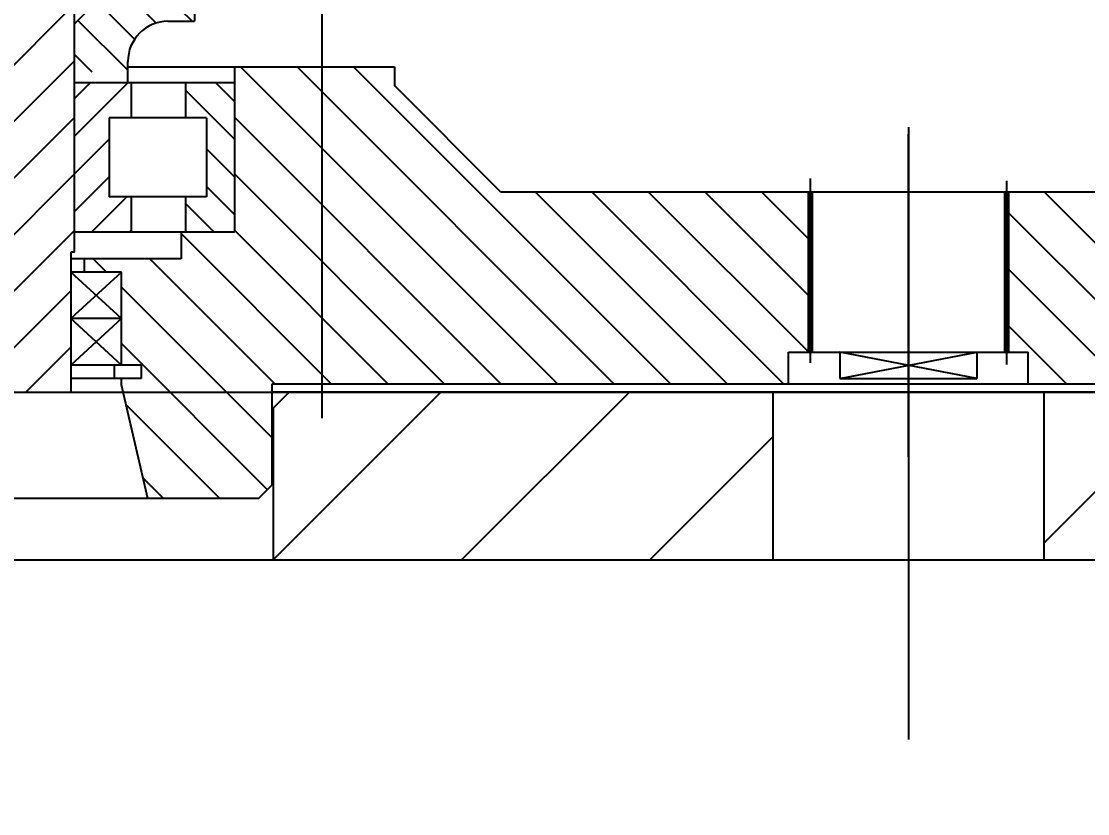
# Model space of a CAD drawing. Header units: millimetres. Extents: x 0 to 42000, y 0 to 29700.
# Drawn here: x 13720.9 to 14120.9, y 11595.3 to 11892.5 of the extents above; entities that cross this region are included whole.
import ezdxf

# ---------------------------------------------------------------- set-up
doc = ezdxf.new("R2010")
doc.units = ezdxf.units.MM
doc.header["$LTSCALE"] = 1000
doc.linetypes.add('G', pattern=[2, 1.25, -0.25, 0.25, -0.25])
doc.linetypes.add('K', pattern=[2.5, 1.25, -0.25, 0.25, -0.25, 0.25, -0.25])
for name, color, linetype in [('01', 7, 'Continuous'), ('02', 1, 'Continuous'), ('05', 142, 'G'), ('07', 6, 'K'), ('08', 1, 'Continuous'), ('11', 3, 'Continuous')]:
    doc.layers.add(name, color=color, linetype=linetype)
doc.styles.get("Standard").update_dxf_attribs({"font": 'isocp', "width": 0.707, "bigfont": 'intecad.shx'})
doc.dimstyles.new('INTE', dxfattribs={"dimscale": 100, "dimtxt": 3.5, "dimasz": 3, "dimexe": 3, "dimexo": 0, "dimgap": 1, "dimtad": 1, "dimdec": 0, "dimdsep": 46, "dimtxsty": 'Standard', "dimcen": 0, "dimclrd": 1, "dimclre": 1, "dimclrt": 3, "dimaunit": 1, "dimadec": 0, "dimazin": 0, "dimtfac": 1, "dimtdec": 0, "dimtmove": 0, "dimatfit": 0, "dimfxl": 1, "dimarcsym": 0})
pattern_1 = [(135, (4698.081268292802, -304.5716036812109), (-7.071067811865476, -7.071067811865475), [])]

# ---------------------------------------------------------------- blocks, each defined once
blk = doc.blocks.new('01001')
at = {"layer": '02'}
h = blk.add_hatch(dxfattribs=at)
h.set_pattern_fill('_USER', color=256, scale=20, angle=45, style=0, pattern_type=0)
h.set_pattern_definition([(45, (4698.081268292802, -712.9915346404514), (-14.14213562373095, 14.14213562373095), [])])
h.paths.add_polyline_path([(9121.285261810492, 3051.105072075105), (9067.70000355169, 3079.457599658791), (9067.235261810492, 3079.457599658791), (9067.235261810492, 3078.457599658789), (9047.860261810492, 3078.45759965879), (9047.860261810494, 2855.907421699933), (9112.735261810492, 2839.03723684441), (9112.735261810492, 2899.457599658787, -0.289261294317525), (9121.285261810492, 2913.000032970419)])
h.paths.add_polyline_path([(9112.860261810492, 3094.457599658789), (9090.860261810492, 3094.457599658788), (9090.860261810492, 3067.20326175943), (9121.285261810493, 3051.105072075106), (9121.285261810492, 3065.975412336253, -0.2867567683141176), (9112.860261810494, 3079.457599658789)])
h.paths.add_polyline_path([(9090.860261810492, 3094.457599658789), (9078.617061609752, 3094.457599658789), (9078.617061609752, 3090.457599658789), (9071.617061609752, 3090.457599658788), (9071.617061609752, 3094.457599658788), (9067.235261810492, 3094.457599658789), (9067.235261810492, 3079.703499435424), (9090.860261810494, 3067.20326175943)])
h.paths.add_polyline_path([(9112.735261810492, 2839.03723684441), (9047.860261810492, 2855.907421699933), (9047.860261810492, 2728.45759965879), (9034.580261810494, 2728.45759965879), (9034.580261810494, 2678.45759965879), (9058.485261810494, 2678.45759965879), (9058.485261810492, 2659.45759965879), (9112.735261810492, 2659.45759965879)])
h.paths.add_polyline_path([(9008.580261810494, 2728.45759965879), (8976.510261810494, 2728.45759965879), (8976.510261810494, 2678.457599658788), (9008.580261810494, 2678.45759965879)])
h.paths.add_polyline_path([(10427.86026181049, 3062.309830953774), (10354.43526181049, 3033.348146779909), (10354.43526181049, 2951.094088121154), (10427.86026181049, 2943.078959105712)])
h.paths.add_polyline_path([(10384.86026181049, 3063.189255898038), (10376.86026181035, 3068.206836634586), (10376.86026181035, 3073.371388236978), (10374.86026181032, 3073.371388236979), (10374.86026181032, 3094.457599658789), (10372.86026181049, 3094.457599658789), (10372.86026181049, 3089.45759965879), (10365.86026181049, 3089.45759965879), (10365.86026181049, 3094.457599658789), (10362.86026181049, 3094.457599658789), (10362.86026181049, 3079.457599658789, -0.2867567683141442), (10354.43526181049, 3065.975412336252), (10354.43526181049, 3033.348146779909), (10384.86026181049, 3045.34895360306)])
h.paths.add_polyline_path([(10427.86026181049, 3078.457599658789), (10408.48526181049, 3078.45759965879), (10408.48526181049, 3094.457599658789), (10394.86026181059, 3094.45759965879), (10394.86026181059, 3073.371388236978), (10392.86026181056, 3073.371388236978), (10392.86026181056, 3068.206836634586), (10384.86026181049, 3063.189255898023), (10384.86026181049, 3045.348953603059), (10427.86026181049, 3062.309830953774)])
h.paths.add_polyline_path([(10427.86026181049, 2943.078959105711), (10354.43526181049, 2951.094088121154), (10354.43526181049, 2913.000032970421, -0.2892612943175812), (10362.98526181049, 2899.457599658788), (10362.98526181049, 2812.420287349652), (10427.86026181049, 2805.665642016207)])
h.paths.add_polyline_path([(10427.86026181049, 2805.665642016207), (10362.98526181049, 2812.420287349651), (10362.98526181049, 2685.87538590358), (10417.31026181049, 2674.478315774517), (10417.31026181049, 2678.457599658789), (10441.14026181049, 2678.457599658787), (10441.14026181049, 2728.457599658788), (10435.89026181018, 2728.457599658788), (10427.86026181049, 2728.45759965879)])
h.paths.add_polyline_path([(10417.31026181049, 2674.478315774516), (10362.98526181049, 2685.87538590358), (10362.98526181049, 2659.457599658789), (10417.31026181049, 2659.457599658789)])
h.paths.add_polyline_path([(10499.21026181049, 2728.45759965879), (10467.14026181049, 2728.45759965879), (10467.14026181049, 2678.457599658789), (10499.21026181049, 2678.45759965879)])
h.paths.add_polyline_path([(10387.40644456204, 2982.288218733184), (10402.57744367787, 2982.288218733184), (10402.57744367787, 3001.980526425493), (10387.40644456204, 3001.980526425493)], flags=24)
at = {"layer": '02', "linetype": 'Continuous'}
h = blk.add_hatch(dxfattribs=at)
h.set_pattern_fill('_USER', color=1, scale=15, angle=45, style=0, pattern_type=0)
h.set_pattern_definition([(45, (4698.081268292802, -304.5716036812109), (-10.60660171779821, 10.60660171779821), [])])
h.paths.add_polyline_path([(9310.530261810494, 2942.957599663723), (9298.030261810494, 2942.957599663708), (9298.030261810494, 2937.957599663907, -0.4142135623729884), (9293.030261810494, 2932.957599663909), (9290.950682277176, 2932.957599663909), (9289.912424871283, 2932.957599663909), (9264.643795918417, 2899.894006511444, -0.2339646167332743), (9256.691888091667, 2895.957599663602), (9249.860261810496, 2895.957599663602, 0.4142135623731128), (9219.860261810492, 2865.957599663602), (9219.860261810492, 2810.957599658629, 0.414213562373094), (9249.860261810492, 2780.957599658629), (9299.92534664064, 2780.957599658629), (9299.92534664064, 2788.957599658626), (9310.530261810494, 2788.957599658626)])
h.paths.add_polyline_path([(9440.530261810494, 2788.957599658626), (9451.373612900457, 2788.957599658625), (9451.373612900457, 2780.957599658627), (9487.860261810492, 2780.957599658628, -0.4142135623730951), (9507.860261810492, 2760.957599658628), (9507.860261810492, 2670.957599658628), (9509.260261810492, 2670.957599658628), (9509.260261810492, 2618.457599658786), (9578.425261810495, 2618.457599658786), (9578.425261810495, 2825.45759965879), (9572.360261810492, 2825.45759965879), (9572.360261810494, 2848.457599658791), (9549.860261810492, 2848.457599658791), (9549.860261810492, 2860.457599658789), (9544.860261810492, 2860.45759965879), (9544.860261810492, 2865.457599658789), (9549.860261810494, 2865.457599658789), (9549.860261810496, 2880.031752290633), (9533.934414437517, 2895.957599663609), (9494.368635534373, 2895.957599658626, -0.2339646167567582), (9486.416727706586, 2899.894006506177), (9461.148098749705, 2932.957599663909), (9458.922506986324, 2932.957599663909), (9458.030261810503, 2932.957599663907, -0.414213562373681), (9453.030261810494, 2937.957599663907), (9453.030261810494, 2942.957599663707), (9440.530261810494, 2942.957599663722)])
h.paths.add_polyline_path([(10035.19026181049, 2942.95759966372), (10022.69026181049, 2942.957599663706), (10022.69026181049, 2937.957599663907, -0.414213562373681), (10017.69026181048, 2932.957599663907), (10016.79801663466, 2932.957599663909), (10014.57242487128, 2932.957599663909), (9989.303795914355, 2899.819853889524, -0.233964616721668), (9981.351888087873, 2895.883447042031), (9941.786109183471, 2895.883447042034), (9925.860261810489, 2879.957599669057), (9925.860261810492, 2865.457599658789), (9930.860261810492, 2865.457599658789), (9930.860261810492, 2860.457599658789), (9925.860261810492, 2860.457599658789), (9925.860261810492, 2848.457599658791), (9903.360261810494, 2848.45759965879), (9903.360261810492, 2825.45759965879), (9897.295261810494, 2825.457599658789), (9897.295261810494, 2618.457599658786), (9966.460261810495, 2618.457599658787), (9966.460261810495, 2670.957599658628), (9967.860261810492, 2670.957599658628), (9967.860261810492, 2760.957599658628, -0.3892033906095524), (9986.139620635447, 2780.883447042032), (10024.34691072053, 2780.883447042033), (10024.34691072053, 2788.883447042031), (10035.19026181049, 2788.883447042031)])
h.paths.add_polyline_path([(10255.86026181049, 2865.883447047007, 0.4142135623731128), (10225.86026181049, 2895.883447047007), (10219.02863552932, 2895.883447047006, -0.2339646167216768), (10211.07672770284, 2899.819853894501), (10185.8080987497, 2932.957599663909), (10184.76984134381, 2932.957599663909), (10183.58250698632, 2932.957599663909), (10182.6902618105, 2932.957599663907, -0.414213562373681), (10177.69026181049, 2937.957599663907), (10177.69026181049, 2942.957599663705), (10165.19026181049, 2942.95759966372), (10165.19026181049, 2788.883447042031), (10175.79517698035, 2788.883447042031), (10175.79517698035, 2780.883447042033), (10225.86026181049, 2780.883447042033, 0.414213562373094), (10255.86026181049, 2810.883447042033)])
at = {"layer": '02', "linetype": 'Continuous', "ltscale": 1.2}
h = blk.add_hatch(dxfattribs=at)
h.set_pattern_fill('_USER', color=1, scale=10, angle=135, style=0, pattern_type=0)
h.set_pattern_definition(pattern_1)
h.paths.add_polyline_path([(9987.90276184996, 2742.531752290622), (9987.90276184996, 2738.531752275382), (9967.860261810496, 2738.531752275383), (9967.860261810496, 2756.592465782588), (9992.225395686532, 2780.957599658624), (10012.8602618105, 2780.957599658624), (10012.8602618105, 2757.531752290618), (10002.90276184996, 2757.531752290619, 0.4142135623730657)])
at = {"layer": '02', "linetype": 'Continuous'}
h = blk.add_hatch(dxfattribs=at)
h.set_pattern_fill('_USER', color=1, scale=15, angle=45, style=0, pattern_type=0)
h.set_pattern_definition([(135, (16917.48440633965, 0), (10.60660171779821, 10.60660171779821), [])])
h.paths.add_polyline_path([(9985.510261810494, 2663.457599658787), (9971.460261810495, 2663.457599658788), (9971.460261810495, 2668.457599658787), (10007.86026181049, 2668.457599658787), (10007.86026181049, 2678.457599658787), (10027.86026181049, 2678.457599658787), (10027.86026181049, 2740.457599658787), (10087.86026181049, 2740.457599658787), (10087.86026181049, 2733.457599658788), (10127.86026181049, 2693.457599658787), (10243.06826181049, 2693.457599658787), (10243.06826181049, 2633.457599658788), (10235.66026181049, 2633.457599658788), (10235.66026181049, 2621.457599658789), (10041.96026181049, 2621.457599658788), (10041.96026181049, 2583.457599658789), (10036.96026181049, 2578.457599658787), (9995.360261810492, 2578.457599658788), (9985.510261810494, 2621.097599658786), (9985.510261810494, 2623.557599658787), (9992.860261810492, 2623.557599658787), (9992.860261810492, 2628.557599658788), (9985.510261810494, 2628.557599658788)])
edge = h.paths.add_edge_path()
edge.add_line((10318.25226181049, 2693.457599658787), (10357.36026181049, 2693.457599658787))
edge.add_line((10357.36026181049, 2693.457599658787), (10357.36026181049, 2653.457599658785))
edge.add_line((10357.36026181049, 2653.457599658785), (10417.23526181049, 2653.457599658787))
edge.add_line((10417.23526181049, 2653.457599658787), (10417.23526181049, 2671.657599658793))
edge.add_line((10417.23526181049, 2671.657599658793), (10420.29269269699, 2674.715030545284))
edge.add_ellipse((10419.44360508755, 2676.329902876457), major_axis=(1.823741624486843, 1.694526987754304), ratio=0.7207371697363877, start_angle=258.9491555986681, end_angle=286.885066332799)
edge.add_ellipse((10419.44360508755, 2676.329902876457), major_axis=(1.823741624486843, 1.694526987754304), ratio=0.7207371697363877, start_angle=286.885066332799, end_angle=390.60908917607657, ccw=False)
edge.add_line((10421.14197308806, 2675.564310936361), (10424.03526181049, 2678.457599658792))
edge.add_line((10424.03526181049, 2678.457599658792), (10441.14026181049, 2678.457599658791))
edge.add_line((10441.14026181049, 2678.457599658791), (10441.14026181049, 2618.457599658789))
edge.add_line((10441.14026181049, 2618.457599658789), (10417.23526181049, 2618.457599658789))
edge.add_line((10417.23526181049, 2618.457599658789), (10417.23526181049, 2621.457599658789))
edge.add_line((10417.23526181049, 2621.457599658789), (10325.66026181049, 2621.457599658789))
edge.add_line((10325.6602618105, 2621.457599658789), (10325.6602618105, 2633.457599658788))
edge.add_line((10325.6602618105, 2633.457599658788), (10318.25226181049, 2633.457599658788))
edge.add_line((10318.25226181049, 2633.457599658788), (10318.25226181049, 2693.457599658787))
h.paths.add_polyline_path([(10467.14026181049, 2678.457599658791), (10499.21026181049, 2678.457599658789), (10499.21026181049, 2618.457599658789), (10467.14026181049, 2618.457599658789)])
h.paths.add_polyline_path([(9433.760261810494, 2621.457599658788), (9240.060261810493, 2621.457599658789), (9240.060261810493, 2633.457599658788), (9232.652261810494, 2633.457599658788), (9232.652261810494, 2693.457599658787), (9347.860261810492, 2693.457599658787), (9387.860261810494, 2733.457599658786), (9387.860261810494, 2740.457599658787), (9447.860261810492, 2740.457599658787), (9447.860261810492, 2678.457599658788), (9467.860261810492, 2678.457599658788), (9467.860261810492, 2668.457599658787), (9504.260261810492, 2668.457599658787), (9504.260261810494, 2663.457599658788), (9490.210261810495, 2663.457599658787), (9490.210261810495, 2628.557599658788), (9482.860261810492, 2628.557599658788), (9482.860261810492, 2623.557599658788), (9490.210261810491, 2623.557599658787), (9490.210261810491, 2621.097599658787), (9480.360261810492, 2578.457599658787), (9438.760261810492, 2578.457599658787), (9433.760261810494, 2583.457599658788)])
edge = h.paths.add_edge_path()
edge.add_line((9044.080261810494, 2653.457599658787), (9034.580261810494, 2653.457599658787))
edge.add_line((9034.580261810494, 2653.457599658787), (9034.580261810494, 2678.457599658789))
edge.add_line((9034.580261810494, 2678.457599658789), (9051.610261810492, 2678.457599658789))
edge.add_line((9051.610261810492, 2678.457599658789), (9054.950710641187, 2675.117150828141))
edge.add_ellipse((9056.27691853343, 2676.329902876594), major_axis=(-1.823741624486501, 1.69452698775467), ratio=0.7207371697363876, start_angle=86.6363884125912, end_angle=87.52938965594853)
edge.add_ellipse((9056.27691853343, 2676.329902876594), major_axis=(-1.823741624486501, 1.69452698775467), ratio=0.7207371697363876, start_angle=87.52938965594848, end_angle=200.2065284204878, ccw=False)
edge.add_line((9054.978129306988, 2675.089732162293), (9058.410261810493, 2671.657599658788))
edge.add_line((9058.410261810493, 2671.657599658788), (9058.410261810493, 2659.457599658789))
edge.add_line((9058.410261810493, 2659.457599658789), (9058.410261810492, 2653.457599658787))
edge.add_line((9058.410261810492, 2653.457599658787), (9118.360261810492, 2653.457599658786))
edge.add_line((9118.360261810492, 2653.457599658786), (9118.360261810492, 2693.457599658787))
edge.add_line((9118.360261810494, 2693.457599658787), (9157.468261810493, 2693.457599658787))
edge.add_line((9157.468261810493, 2693.457599658787), (9157.468261810493, 2633.457599658788))
edge.add_line((9157.468261810494, 2633.457599658788), (9150.060261810493, 2633.457599658788))
edge.add_line((9150.060261810493, 2633.457599658788), (9150.060261810495, 2621.457599658789))
edge.add_line((9150.060261810493, 2621.457599658789), (9058.485261810492, 2621.457599658789))
edge.add_line((9058.485261810492, 2621.457599658789), (9058.485261810492, 2618.457599658788))
edge.add_line((9058.485261810492, 2618.457599658788), (9044.080261810494, 2618.457599658788))
edge.add_line((9044.080261810494, 2618.457599658788), (9044.080261810494, 2653.457599658787))
h.paths.add_polyline_path([(8976.510261810494, 2678.457599658789), (9008.580261810494, 2678.457599658789), (9008.580261810494, 2653.457599658787), (9003.33026181018, 2653.457599658787), (8999.080261810494, 2653.457599658787), (8999.080261810494, 2618.457599658787), (8976.510261810494, 2618.457599658787)])
at = {"layer": '05'}
h = blk.add_hatch(dxfattribs=at)
h.set_pattern_fill('_USER', color=256, scale=10, angle=135, style=0, pattern_type=0)
h.set_pattern_definition(pattern_1)
h.paths.add_polyline_path([(9458.35200751584, 2721.275133403704), (9466.14861286155, 2721.275133403704), (9466.14861286155, 2734.457599658787), (9447.860261810492, 2734.457599658787), (9447.860261810492, 2678.457599658787), (9466.14861286155, 2678.457599658787), (9466.14861286155, 2691.640065913869), (9458.352007515841, 2691.640065913869)])
h.paths.add_polyline_path([(10027.86026181049, 2734.457599658787), (10009.57191075944, 2734.457599658787), (10009.57191075944, 2721.275133403704), (10017.36851610515, 2721.275133403704), (10017.36851610515, 2691.640065913869), (10009.57191075944, 2691.640065913869), (10009.57191075944, 2678.457599658787), (10027.86026181049, 2678.457599658786)])
h = blk.add_hatch(dxfattribs=at)
h.set_pattern_fill('_USER', color=256, scale=10, angle=45, style=0, pattern_type=0)
h.set_pattern_definition([(45, (4698.081268292802, -304.5716036812109), (-7.071067811865475, 7.071067811865476), [])])
h.paths.add_polyline_path([(9507.860261810492, 2734.457599658787), (9486.539633270153, 2734.457599658787), (9486.539633270153, 2721.275133403704), (9494.851198502649, 2721.275133403704), (9494.85119850265, 2691.640065913869), (9486.539633270155, 2691.640065913869), (9486.539633270155, 2678.457599658787), (9507.860261810492, 2678.457599658787)])
h.paths.add_polyline_path([(9989.180890350832, 2691.640065913869), (9980.869325118336, 2691.64006591387), (9980.869325118336, 2721.275133403704), (9989.180890350834, 2721.275133403704), (9989.180890350834, 2734.457599658787), (9967.860261810492, 2734.457599658787), (9967.860261810492, 2678.457599658787), (9989.180890350832, 2678.457599658787)])
at = {"layer": '01', "color": 7, "linetype": 'Continuous', "ltscale": 1.2}
for p, q in [((9967.860261810496, 2756.592465782588), (9992.225395686532, 2780.957599658625)), ((10012.8602618105, 2780.957599658625), (10012.8602618105, 2757.531752290618)), ((10002.90276184996, 2757.531752290619), (10012.8602618105, 2757.531752290618)), ((9987.902761849962, 2734.457599658787), (9987.902761849962, 2742.457599674025)), ((9987.935270469137, 2740.457599658787), (10087.86026181049, 2740.457599658787)), ((10087.86026181049, 2740.457599658787), (10087.86026181049, 2733.457599658787)), ((10027.86026181049, 2734.457599658787), (9967.860261810494, 2734.457599658787)), ((9989.180890350835, 2734.457599658787), (9989.180890350835, 2721.275133403705)), ((10009.57191075944, 2734.457599658787), (10009.57191075944, 2721.275133403705)), ((10127.86026181049, 2693.457599658787), (10087.86026181049, 2733.457599658787)), ((10017.36851610515, 2721.275133403705), (9980.869325118336, 2721.275133403705)), ((9980.86932511834, 2721.275133403703), (9980.869325118336, 2691.64006591387)), ((10017.36851610515, 2721.275133403705), (10017.36851610515, 2691.64006591387)), ((10357.36026181049, 2693.457599658787), (10127.86026181049, 2693.457599658787)), ((10017.36851610515, 2691.64006591387), (9980.869325118336, 2691.64006591387)), ((9989.180890350832, 2691.64006591387), (9989.180890350832, 2678.457599658787)), ((10009.57191075944, 2691.64006591387), (10009.57191075944, 2678.457599658787)), ((10027.86026181049, 2678.457599658787), (9967.860261810496, 2678.457599658787)), ((10007.86026181049, 2668.457599658787), (9966.460261810495, 2668.457599658787)), ((10041.96026181049, 2621.457599658788), (10041.96026181049, 2583.457599658787)), ((10499.21026181049, 2618.457599658787), (10041.96026181049, 2618.457599658787)), ((10036.96026181049, 2578.457599658787), (10041.96026181049, 2583.457599658787)), ((10036.96026181049, 2578.457599658787), (9896.610261810489, 2578.457599658787)), ((10036.96026181049, 2578.457599658787), (9896.610261810489, 2578.457599658787))]:
    blk.add_line(p, q, dxfattribs=at)
at = {"layer": '01', "color": 7, "linetype": 'Continuous'}
for p, q in [((9967.860261810494, 2670.957599658627), (9967.860261810494, 2760.957599658627)), ((10027.86026181049, 2740.457599658787), (10027.86026181049, 2678.457599658787)), ((10243.06826181049, 2693.457599658787), (10243.06826181049, 2633.457599658788)), ((10244.54726181049, 2693.457599658787), (10244.54726181049, 2633.457599658788)), ((10316.77326181049, 2693.457599658787), (10316.77326181049, 2633.457599658788)), ((10318.25226181049, 2693.457599658787), (10318.25226181049, 2633.457599658788)), ((10007.86026181049, 2678.457599658787), (10007.86026181049, 2668.457599658787)), ((9966.460261810495, 2670.957599658627), (9966.460261810495, 2618.457599658787)), ((9967.860261810496, 2670.957599658627), (9966.460261810495, 2670.957599658627)), ((10235.6602618105, 2633.457599658788), (10325.6602618105, 2633.457599658788)), ((10235.6602618105, 2621.457599658789), (10235.6602618105, 2633.457599658788)), ((10255.00030852779, 2633.457599658788), (10255.00030852779, 2623.537470452419)), ((10306.3202150932, 2633.457599658788), (10306.3202150932, 2623.537470452419)), ((10325.6602618105, 2621.457599658789), (10325.6602618105, 2633.457599658788)), ((9985.510261810494, 2621.097599658789), (9985.510261810494, 2623.557599658788)), ((10235.6602618105, 2621.457599658789), (10041.96026181049, 2621.457599658788)), ((10417.23526181049, 2621.457599658789), (10235.6602618105, 2621.457599658789)), ((10255.00030852779, 2623.537470452419), (10306.3202150932, 2623.537470452419))]:
    blk.add_line(p, q, dxfattribs=at)
at = {"layer": '01', "ltscale": 1.2}
for p, q in [((9971.460261810495, 2668.457599658787), (9971.460261810495, 2663.457599658787)), ((9985.510261810494, 2663.457599658787), (9966.460261810495, 2663.457599658787)), ((9985.510261810494, 2663.457599658787), (9966.460261810495, 2663.457599658787)), ((9985.510261810494, 2628.557599658788), (9985.510261810494, 2663.457599658787)), ((9985.510261810494, 2646.007599658788), (9966.460261810495, 2646.007599658788)), ((9992.860261810496, 2628.557599658788), (9966.460261810495, 2628.557599658788)), ((9982.860261810496, 2623.557599658788), (9982.860261810496, 2628.557599658788)), ((9992.860261810496, 2628.557599658788), (9992.860261810496, 2623.557599658788)), ((9992.860261810496, 2623.557599658788), (9966.460261810495, 2623.557599658788)), ((9995.360261810494, 2578.457599658787), (9985.510261810494, 2621.097599658788)), ((9897.295261810494, 2618.457599658786), (9966.460261810495, 2618.457599658786))]:
    blk.add_line(p, q, dxfattribs=at)
at = {"layer": '01', "color": 7, "linetype": 'Continuous', "ltscale": 1.2}
blk.add_arc((10002.96620761465, 2742.468436242291), 15.0634496625719, 90.24132488729629, 180.041218292861, dxfattribs=at)
at = {"layer": '05', "color": 4, "linetype": 'G', "ltscale": 1.2}
for p, q in [((10280.6602618105, 2717.869335724771), (10280.6602618105, 2589.229170014051)), ((10280.6602618105, 2594.186029303527), (10280.6602618105, 2715.186029303525))]:
    blk.add_line(p, q, dxfattribs=at)
at = {"layer": '05', "color": 4, "linetype": 'G'}
for p, q in [((10243.80776181049, 2698.613194747789), (10243.80776181049, 2629.389249829638)), ((10317.51276181049, 2697.632803817513), (10317.51276181049, 2628.790902300771))]:
    blk.add_line(p, q, dxfattribs=at)
at = {"layer": '11', "color": 3, "linetype": 'Continuous', "ltscale": 1.2}
for p, q in [((9985.510261810494, 2663.457599658787), (9966.460261810495, 2646.007599658788)), ((9985.510261810494, 2646.007599658788), (9966.460261810495, 2663.457599658787)), ((9985.510261810494, 2628.557599658788), (9966.460261810495, 2646.007599658787)), ((9985.510261810494, 2646.007599658787), (9966.460261810495, 2628.557599658788))]:
    blk.add_line(p, q, dxfattribs=at)
at = {"layer": '11', "color": 3, "linetype": 'Continuous'}
for p, q in [((10306.3202150932, 2623.537470452419), (10255.00030852779, 2633.457599658788)), ((10255.00030852779, 2623.537470452419), (10306.3202150932, 2633.457599658788))]:
    blk.add_line(p, q, dxfattribs=at)
blk = doc.blocks.new('*D667')
at = {"layer": '08', "color": 1, "lineweight": -2}
for p, q in [((14727.4888633459, 19784.752294723), (4430.465593128451, 19784.75229472301)), ((4730.465593128452, 19484.75229472301), (4730.46559312845, 7640.506100773225)), ((14267.00804989101, 7340.506100773222), (4430.465593128451, 7340.506100773225))]:
    blk.add_line(p, q, dxfattribs=at)
at = {"layer": '08', "color": 1}
for points in [[(4680.465593128452, 19484.75229472301), (4780.465593128452, 19484.75229472301), (4730.465593128452, 19784.75229472301)], [(4680.46559312845, 7640.506100773225), (4780.46559312845, 7640.506100773225), (4730.46559312845, 7340.506100773225)]]:
    blk.add_solid(points, dxfattribs=at)
at = {"layer": 'DEFPOINTS', "color": 0}
for p in [(14727.4888633459, 19784.752294723), (4730.46559312845, 7340.506100773225), (14267.00804989101, 7340.506100773222)]:
    blk.add_point(p, dxfattribs=at)
at = {"layer": '08', "color": 3, "insert": (4455.431144309551, 13562.62919774812), "char_height": 350, "attachment_point": 5, "rotation": 90}
blk.add_mtext('12444', dxfattribs=at)
blk = doc.blocks.new('*D678')
at = {"layer": '08', "color": 1, "lineweight": -2}
for p, q in [((6849.201187198127, 11679.03298872424), (6849.201187198128, 21558.25857141594)), ((16398.80118719813, 20688.38322718679), (16398.80118719813, 21558.25857141594)), ((7149.201187198128, 21258.25857141594), (16098.80118719813, 21258.25857141594))]:
    blk.add_line(p, q, dxfattribs=at)
at = {"layer": '08', "color": 1}
for points in [[(7149.201187198128, 21308.25857141594), (7149.201187198128, 21208.25857141594), (6849.201187198128, 21258.25857141594)], [(16098.80118719813, 21308.25857141594), (16098.80118719813, 21208.25857141594), (16398.80118719813, 21258.25857141594)]]:
    blk.add_solid(points, dxfattribs=at)
at = {"layer": 'DEFPOINTS', "color": 0}
for p in [(16398.80118719813, 21258.25857141594), (16398.80118719813, 20688.38322718679), (6849.201187198127, 11679.03298872424)]:
    blk.add_point(p, dxfattribs=at)
at = {"layer": '08', "color": 3, "insert": (11624.00118719813, 21533.25857141594), "char_height": 350, "attachment_point": 5}
blk.add_mtext('9550', dxfattribs=at)

msp = doc.modelspace()

# ---------------------------------------------------------------- hatches: boundary and pattern name
at = {"layer": '02', "linetype": 'Continuous'}
h = msp.add_hatch(dxfattribs=at)
h.set_pattern_fill('_USER', color=1, scale=50, angle=45, style=0, pattern_type=0)
h.set_pattern_definition([(45, (9121.654350491572, 5016.957686257389), (-35.35533905932738, 35.35533905932738), [])])
h.paths.add_polyline_path([(12917.20118719813, 11690.45610077323), (12917.20118719813, 11753.45610077323), (12717.05118719813, 11753.45610077323), (12717.05118719813, 11766.45610077323), (12512.80118719813, 11766.45610077323), (12512.80118719813, 11690.45610077323)])
h.paths.add_polyline_path([(13018.80118719813, 11753.45610077323), (13018.80118719813, 11690.45610077323), (13206.30118719813, 11690.45610077323), (13206.30118719813, 11747.45610077323), (13200.30118719813, 11753.45610077323)])
h.paths.add_polyline_path([(13821.30118719813, 11753.45610077323), (13815.30118719813, 11747.45610077323), (13815.30118719813, 11690.45610077323), (14002.80118719813, 11690.45610077323), (14002.80118719813, 11753.45610077323)])
h.paths.add_polyline_path([(14104.40118719813, 11753.45610077323), (14104.40118719813, 11690.45610077323), (14467.80177067608, 11690.45610077323), (14467.80177067608, 11766.45610077323), (14304.55118719813, 11766.45610077323), (14304.55118719813, 11753.45610077323)])
h.paths.add_polyline_path([(15627.28559567696, 11690.45610077323, -0.0210095750506424), (15671.6622008221, 11753.45610077323), (15535.30118719813, 11753.45610077323), (15535.30118719813, 11766.45610077323), (15077.80168599335, 11766.45610077323), (15077.80168599335, 11690.45610077323)])
h.paths.add_polyline_path([(15840.05118719813, 11690.45610077323), (15840.05118719813, 11753.45610077323), (15671.6622008221, 11753.45610077323, 0.0210095750506424), (15627.28559567696, 11690.45610077323)])
h.paths.add_polyline_path([(17515.80118719813, 11690.45610077323), (17515.80118719813, 11766.45610077322), (17262.30118719813, 11766.45610077322), (17262.30118719813, 11753.45610077323), (17125.94017357416, 11753.45610077323, -0.02100957505064309), (17170.3167787193, 11690.45610077323)])
h.paths.add_polyline_path([(17170.3167787193, 11690.45610077323, 0.02100957505064309), (17125.94017357416, 11753.45610077323), (16957.55118719813, 11753.45610077323), (16957.55118719813, 11690.45610077323)])
h.paths.add_polyline_path([(18693.20118719813, 11690.45610077323), (18693.20118719813, 11753.45610077323), (18493.05118719813, 11753.45610077323), (18493.05118719813, 11766.45610077323), (18125.80110251539, 11766.45610077323), (18125.80110251539, 11690.45610077323)])
h.paths.add_polyline_path([(18982.30118719813, 11690.45610077323), (18982.30118719813, 11747.45610077323), (18976.30118719813, 11753.45610077323), (18794.80118719813, 11753.45610077323), (18794.80118719813, 11690.45610077323)])
h.paths.add_polyline_path([(19778.80118719813, 11690.45610077323), (19778.80118719813, 11753.45610077323), (19597.30118719813, 11753.45610077323), (19591.30118719813, 11747.45610077322), (19591.30118719813, 11690.45610077323)])
h.paths.add_polyline_path([(20145.80118719813, 11690.45610077323), (20145.80118719813, 11766.45610077323), (20080.55118719813, 11766.45610077322), (20080.55118719813, 11753.45610077323), (19880.40118719813, 11753.45610077323), (19880.40118719813, 11690.45610077323)])

# ---------------------------------------------------------------- linework, layer by layer
at = {"layer": '01'}
for p, q in [((13669.55118719812, 11753.45610077323), (14304.55118719813, 11753.45610077323)), ((13821.30118719813, 11753.45610077323), (13815.30118719813, 11747.45610077323)), ((14002.80118719813, 11753.45610077323), (14002.80118719813, 11690.45610077323)), ((14104.40118719813, 11753.45610077323), (14104.40118719813, 11690.45610077323)), ((13815.30118719813, 11747.45610077323), (13815.30118719813, 11690.45610077323)), ((13669.55118719812, 11690.45610077323), (15840.05118719813, 11690.45610077323))]:
    msp.add_line(p, q, dxfattribs=at)
at = {"layer": '01', "color": 7, "linetype": 'Continuous'}
msp.add_line((13833.60118719677, 11753.45610077414), (14304.55118719813, 11753.45610077414), dxfattribs=at)
at = {"layer": '05'}
msp.add_line((13833.60118719797, 13928.60468645082), (13833.60118719676, 11743.66179711878), dxfattribs=at)
at = {"layer": '05', "color": 4, "linetype": 'G'}
msp.add_line((14053.60118719813, 11797.81881311024), (14053.60118719813, 11623.06119351422), dxfattribs=at)
at = {"layer": '07', "color": 6, "linetype": 'K'}
msp.add_line((13821.30118719813, 11753.45610077323), (13815.30118719813, 11747.45610077323), dxfattribs=at)

# ---------------------------------------------------------------- block references
at = {"layer": '01'}
msp.add_blockref('01001', (3772.940925387629, 9134.998501114438), dxfattribs=at)

# ---------------------------------------------------------------- dimensions: what is measured, and where the dimension line sits
at = {"layer": '08'}
dim = msp.add_linear_dim(base=(16398.80118719813, 21258.25857141594), p1=(6849.201187198127, 11679.03298872424), p2=(16398.80118719813, 20688.38322718679), dimstyle='INTE', dxfattribs=at)
dim.commit()
dim.dimension.update_dxf_attribs({"geometry": '*D678', "text_midpoint": (11624.00118719813, 21533.25857141594)})
dim = msp.add_linear_dim(base=(4730.46559312845, 7340.506100773225), p1=(14727.4888633459, 19784.752294723), p2=(14267.00804989101, 7340.506100773222), angle=90, dimstyle='INTE', dxfattribs=at)
dim.commit()
dim.dimension.update_dxf_attribs({"geometry": '*D667', "text_midpoint": (4455.431144309551, 13562.62919774812)})

doc.saveas('drawing.dxf')
